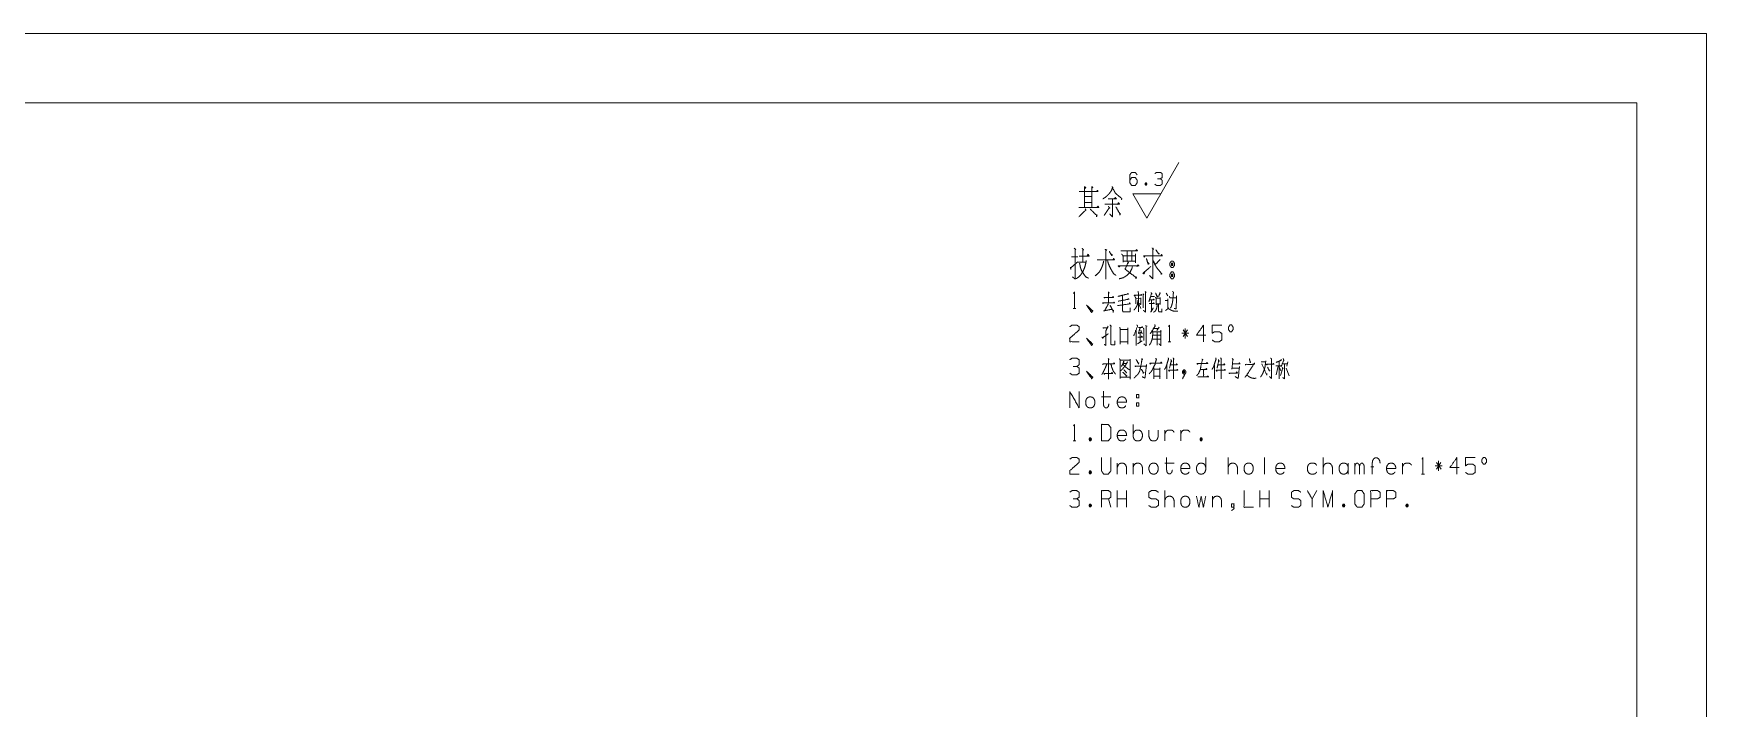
# Paper-space layout 'SHT2' of a CAD drawing. Header units: millimetres. Extents: x 0 to 594, y 0 to 420.
# Drawn here: x 353.5 to 594, y 322.9 to 420 of the extents above; entities that cross this region are included whole.
import ezdxf

# ---------------------------------------------------------------- set-up
doc = ezdxf.new("R2010")
doc.units = ezdxf.units.MM
doc.layers.add('101', color=7, linetype='Continuous', true_color=0xffffff)

psp = doc.layouts.new('SHT2')

# ---------------------------------------------------------------- linework, layer by layer
at = {"layer": '101', "color": 133, "linetype": 'Continuous', "lineweight": 18}
for p, q in [((594, 420), (0, 420)), ((594, 0), (594, 420)), ((584, 410), (25, 410)), ((584, 10), (584, 410))]:
    psp.add_line(p, q, dxfattribs=at)
at = {"layer": '101', "color": 43, "linetype": 'Continuous', "lineweight": 18}
for p, q in [((513.54, 393.41), (518.16, 401.41)), ((513.54, 393.41), (511.52, 396.91)), ((511.52, 396.91), (515.56, 396.91)), ((513.36, 398.5), (513.49, 398.16))]:
    psp.add_line(p, q, dxfattribs=at)
at = {"layer": '101', "color": 72, "linetype": 'Continuous', "lineweight": 18}
for p, q in [((502.73, 387.86), (503.63, 387.86)), ((503.63, 387.08), (504.77, 387.08)), ((512.96, 382.53), (513.11, 382.38)), ((513.02, 382.43), (513.02, 380.55)), ((513.3, 382.88), (513.44, 382.73)), ((516.33, 382.65), (516.55, 382.25)), ((502.94, 380.43), (503.36, 380.43)), ((512.01, 381.83), (512.68, 381.85)), ((512.36, 381.2), (512.68, 380.43)), ((516.19, 381.58), (516.51, 381.58)), ((513.34, 377.99), (513.58, 377.91)), ((514.55, 377.56), (515.24, 377.56)), ((515.33, 377.76), (514.99, 377.29)), ((519.07, 376.14), (519.07, 377.56)), ((512.01, 377.26), (512.01, 375.09)), ((512.2, 375.36), (512.86, 375.79)), ((512.58, 376.89), (512.58, 375.61)), ((512.7, 377.31), (512.88, 376.81)), ((514.41, 376.04), (515.52, 376.04)), ((514.45, 376.59), (515.54, 376.59)), ((516.6, 375.66), (517.02, 375.66)), ((519.58, 376.86), (518.57, 376.86)), ((519.41, 377.34), (518.75, 376.39)), ((518.75, 377.34), (519.42, 376.39)), ((507.97, 373.25), (508.15, 373.1)), ((508.06, 373.15), (508.06, 370.28)), ((529.97, 372.75), (530.65, 372.75)), ((532.57, 372.85), (532.57, 370.33)), ((533.84, 372.75), (533.67, 372.13)), ((516.44, 372.3), (516.44, 370.33)), ((523.27, 372.3), (523.27, 370.33)), ((532.09, 372.18), (532.85, 372.18)), ((532.43, 372.13), (532.16, 370.9)), ((532.6, 371.95), (532.82, 371.48)), ((533.08, 371.9), (532.76, 370.78)), ((532.99, 372.45), (533.77, 372.45)), ((533.01, 371.95), (533.15, 371.73)), ((533.59, 371.85), (534, 370.75)), ((507.03, 367.71), (508.36, 367.71)), ((512.08, 366.86), (512.08, 366.39)), ((512.08, 366.86), (512.42, 366.86)), ((511.59, 362), (511.59, 363.75)), ((502.94, 361.38), (503.36, 361.38)), ((505.34, 361.83), (505.5, 361.4)), ((516.14, 361.38), (516.14, 362.95)), ((518.42, 361.38), (518.42, 362.95)), ((521.28, 361.83), (521.43, 361.4)), ((525.24, 356.61), (525.24, 358.99)), ((530.47, 359.01), (530.47, 356.61)), ((538.9, 356.61), (538.9, 358.99)), ((555.49, 357.09), (555.49, 358.51)), ((505.34, 357.06), (505.5, 356.64)), ((509.31, 358.19), (509.31, 356.61)), ((511.59, 358.19), (511.59, 356.61)), ((516.14, 358.19), (517.46, 358.19)), ((542.51, 356.61), (542.51, 358.19)), ((543.46, 356.61), (543.46, 358.19)), ((546.16, 357.66), (545.73, 357.66)), ((550.29, 356.61), (550.29, 358.19)), ((553.02, 356.61), (553.45, 356.61)), ((556.01, 357.81), (555, 357.81)), ((555.17, 358.29), (555.85, 357.34)), ((555.83, 358.29), (555.17, 357.34)), ((509.31, 351.85), (509.31, 354.23)), ((510.65, 351.85), (510.65, 354.23)), ((516.14, 351.85), (516.14, 354.23)), ((529.8, 351.85), (529.8, 354.23)), ((531.14, 351.85), (531.14, 354.23)), ((537.97, 354.23), (537.3, 353.05)), ((505.34, 352.3), (505.5, 351.88)), ((508.38, 351.85), (508.04, 353.05)), ((510.65, 353.05), (509.31, 353.05)), ((522.97, 353.43), (522.97, 351.85)), ((531.14, 353.05), (529.8, 353.05)), ((541.76, 352.3), (541.92, 351.88)), ((550.87, 352.3), (551.03, 351.88))]:
    psp.add_line(p, q, dxfattribs=at)
at = {"layer": '101', "color": 43, "linetype": 'Continuous', "lineweight": 18}
for points, knots in [([(511.11, 398.89), (511.36, 399.27), (511.9, 399.27), (512.17, 398.89), (512.17, 398.52), (511.9, 398.14), (511.36, 398.14), (511.11, 398.52), (511.11, 399.64), (511.36, 400.01), (511.9, 400.01), (512.17, 399.64)], [0, 0, 0.076965, 0.169762, 0.248073, 0.312018, 0.39033, 0.483127, 0.560092, 0.751927, 0.828892, 0.921689, 1, 1]), ([(515.49, 399.09), (515.75, 399.27), (515.75, 399.84), (515.49, 400.01), (514.94, 400.01), (514.68, 399.84)], [0, 0, 0.153866, 0.429852, 0.583718, 0.846134, 1, 1]), ([(513.36, 398.16), (513.49, 398.16), (513.56, 398.34), (513.49, 398.5), (513.36, 398.5), (513.29, 398.34), (513.36, 398.16), (513.49, 398.5)], [0, 0, 0.093979, 0.236796, 0.365956, 0.459935, 0.589094, 0.731911, 1, 1]), ([(514.69, 398.32), (514.94, 398.14), (515.49, 398.14), (515.75, 398.32), (515.75, 398.89), (515.49, 399.09), (515.08, 399.09)], [0, 0, 0.124107, 0.343688, 0.472437, 0.703373, 0.836728, 1, 1])]:
    psp.add_open_spline(points, degree=1, knots=knots, dxfattribs=at)
at = {"layer": '101', "color": 72, "linetype": 'Continuous', "lineweight": 18}
for points, knots in [([(504.58, 397.97), (504.77, 397.82), (504.61, 397.67), (504.61, 397.97), (504.61, 394.97), (504.61, 397.26), (503.84, 397.26), (506.57, 397.26), (505.64, 397.26), (505.64, 397.93), (505.64, 394.97), (505.64, 396.55), (504.58, 396.55), (504.58, 395.68), (505.64, 395.68), (505.64, 394.97), (503.79, 394.97), (506.65, 394.97), (506.52, 395.16), (506.38, 394.97)], [0, 0, 0.009717, 0.01862, 0.030836, 0.152988, 0.246129, 0.277435, 0.388625, 0.426409, 0.453894, 0.574519, 0.638649, 0.681831, 0.71695, 0.760132, 0.789143, 0.86471, 0.981299, 0.99065, 1, 1]), ([(505.67, 397.75), (505.8, 397.86), (505.64, 397.97)], [0, 0, 0.471612, 1, 1]), ([(506.33, 397.26), (506.46, 397.45), (506.54, 397.26)], [0, 0, 0.529975, 1, 1]), ([(508.55, 397.97), (508.71, 397.82), (508.63, 397.86), (508.47, 397.41), (508.21, 397.03), (507.89, 396.7), (507.6, 396.43), (507.23, 396.21)], [0, 0, 0.086304, 0.121015, 0.309417, 0.490702, 0.673781, 0.828676, 1, 1]), ([(508.61, 397.75), (508.82, 397.45), (509, 397.07), (509.37, 396.73), (509.82, 396.36), (509.96, 396.25), (509.98, 396.25), (509.88, 396.1)], [0, 0, 0.162719, 0.348034, 0.570224, 0.829901, 0.906909, 0.918646, 1, 1]), ([(504.71, 394.75), (504.82, 394.56), (504.79, 394.63), (503.79, 393.62)], [0, 0, 0.125009, 0.171163, 1, 1]), ([(505.4, 394.75), (506.38, 393.77), (506.38, 393.96), (506.33, 393.62)], [0, 0, 0.723277, 0.821339, 1, 1]), ([(508, 395.12), (508.23, 394.86), (508.18, 394.97), (507.44, 393.81)], [0, 0, 0.190877, 0.257798, 1, 1]), ([(507.52, 395.46), (509.61, 395.46), (509.48, 395.68), (509.35, 395.38)], [0, 0, 0.780465, 0.877785, 1, 1]), ([(508, 396.21), (509.19, 396.21), (509, 396.4), (508.87, 396.21)], [0, 0, 0.707426, 0.863845, 1, 1]), ([(508.61, 396.21), (508.61, 393.62), (508.23, 394.03)], [0, 0, 0.823414, 1, 1]), ([(509.11, 395.05), (509.72, 393.96), (509.75, 394.11), (509.69, 393.88)], [0, 0, 0.764789, 0.858217, 1, 1]), ([(503.13, 389.1), (503.34, 388.88), (503.23, 389.03), (503.23, 384.68), (502.86, 384.98)], [0, 0, 0.05812, 0.092646, 0.910288, 1, 1]), ([(504.85, 387.34), (504.74, 386.81), (504.64, 386.4), (504.5, 386.06), (504.34, 385.69), (504.08, 385.31), (503.81, 385.01), (503.39, 384.71)], [0, 0, 0.172182, 0.309103, 0.42567, 0.556623, 0.704263, 0.832971, 1, 1]), ([(503.84, 387.98), (505.25, 387.98), (505.11, 388.24), (504.98, 388.01)], [0, 0, 0.716779, 0.866791, 1, 1]), ([(504.24, 389.1), (504.48, 388.88), (504.34, 388.95), (504.34, 387.11)], [0, 0, 0.141496, 0.207199, 1, 1]), ([(507.36, 387.26), (507.23, 386.74), (506.99, 386.14), (506.73, 385.69), (506.14, 385.13)], [0, 0, 0.214883, 0.471147, 0.678421, 1, 1]), ([(507.55, 388.95), (507.79, 388.84), (507.68, 388.88), (507.68, 384.64), (507.68, 387.45), (506.41, 387.45), (508.9, 387.45), (508.77, 387.64), (508.71, 387.45)], [0, 0, 0.02271, 0.032394, 0.397207, 0.639338, 0.748898, 0.963453, 0.983222, 1, 1]), ([(507.92, 387.3), (508.02, 386.89), (508.24, 386.36), (508.5, 385.88), (508.79, 385.43), (509.11, 385.2)], [0, 0, 0.172227, 0.401191, 0.625585, 0.84242, 1, 1]), ([(508.16, 388.65), (508.53, 388.01), (508.61, 388.16), (508.42, 388.24)], [0, 0, 0.666004, 0.819284, 1, 1]), ([(509.8, 388.73), (512.21, 388.73), (512.08, 388.91), (511.92, 388.73)], [0, 0, 0.835343, 0.914858, 1, 1]), ([(509.93, 388.24), (510.14, 388.05), (510.14, 387.08), (510.14, 387.26), (511.92, 387.26), (511.92, 387), (511.92, 388.31), (511.92, 388.01), (510.06, 388.01), (510.72, 388.01), (510.72, 388.69), (510.72, 387.26), (511.39, 387.26), (511.39, 388.65)], [0, 0, 0.024058, 0.106927, 0.122865, 0.273839, 0.29615, 0.407701, 0.433196, 0.590929, 0.647263, 0.70463, 0.825742, 0.882076, 1, 1]), ([(513.32, 387.98), (513.18, 387.83), (513.1, 388.01), (515.76, 388.01), (515.68, 388.2), (515.57, 388.01)], [0, 0, 0.057619, 0.11625, 0.879378, 0.937997, 1, 1]), ([(513.48, 387.64), (513.74, 386.78), (513.87, 386.89), (513.69, 387.08)], [0, 0, 0.673396, 0.803131, 1, 1]), ([(514.3, 389.18), (514.51, 388.91), (514.43, 389.06), (514.43, 384.71), (513.93, 385.16)], [0, 0, 0.060996, 0.091681, 0.877914, 1, 1]), ([(515.46, 387.49), (514.75, 386.74), (514.48, 387.3), (514.75, 386.66), (514.99, 386.29), (515.25, 385.95), (515.7, 385.43), (515.76, 385.43), (515.57, 385.35)], [0, 0, 0.24875, 0.397948, 0.56361, 0.670248, 0.773224, 0.939236, 0.951962, 1, 1]), ([(514.83, 388.88), (515.3, 388.24), (515.33, 388.35), (515.12, 388.39)], [0, 0, 0.706396, 0.80892, 1, 1]), ([(517.31, 387.26), (517.08, 387.26), (516.86, 386.96), (516.86, 386.63), (517.08, 386.33), (517.31, 386.33), (517.53, 386.63), (517.53, 386.96), (517.31, 387.26)], [0, 0, 0.091012, 0.231143, 0.359873, 0.499991, 0.591003, 0.731131, 0.85986, 1, 1]), ([(502.57, 386.4), (502.65, 386.06), (502.59, 386.25), (503.63, 387.15)], [0, 0, 0.181315, 0.283216, 1, 1]), ([(503.89, 386.93), (503.95, 386.66), (504, 386.36), (504.11, 386.03), (504.27, 385.69), (504.77, 384.98), (505.19, 384.79)], [0, 0, 0.101612, 0.217188, 0.351412, 0.492976, 0.824032, 1, 1]), ([(509.72, 386.55), (509.58, 386.4), (509.45, 386.55), (512.42, 386.55), (512.26, 386.74), (512.13, 386.48)], [0, 0, 0.051194, 0.102396, 0.861887, 0.924783, 1, 1]), ([(511.47, 386.44), (511.39, 386.14), (511.15, 385.65), (510.64, 385.16), (510.17, 384.86), (509.58, 384.71)], [0, 0, 0.114106, 0.313646, 0.571361, 0.778588, 1, 1]), ([(510.78, 387.15), (510.96, 387), (510.88, 387.08), (510.43, 386.1), (512.02, 384.86), (512.08, 384.98), (511.97, 384.68)], [0, 0, 0.061503, 0.089678, 0.366507, 0.885929, 0.917991, 1, 1]), ([(513.26, 385.73), (513.13, 385.39), (513, 385.5), (514.14, 386.48)], [0, 0, 0.178027, 0.263403, 1, 1]), ([(517.53, 385.35), (517.31, 385.69), (517.08, 385.69), (516.86, 385.35), (516.86, 385.05), (517.08, 384.71), (517.31, 384.71), (517.53, 385.05), (517.53, 385.35)], [0, 0, 0.149207, 0.238522, 0.387721, 0.5, 0.649199, 0.738514, 0.887721, 1, 1]), ([(517.08, 386.63), (517.31, 386.63), (517.08, 386.96), (517.08, 386.63)], [0, 0, 0.24116, 0.6589, 1, 1]), ([(517.08, 385.35), (517.08, 385.05), (517.31, 385.05)], [0, 0, 0.556954, 1, 1]), ([(517.31, 386.63), (517.31, 386.96), (517.08, 386.96)], [0, 0, 0.585821, 1, 1]), ([(517.31, 385.35), (517.08, 385.35), (517.31, 385.05), (517.31, 385.35)], [0, 0, 0.258837, 0.674615, 1, 1]), ([(503.01, 382.6), (503.15, 382.8), (503.15, 380.43)], [0, 0, 0.093497, 1, 1]), ([(508.02, 382.83), (508.15, 382.65), (508.06, 382.73), (508.06, 381.25), (507.19, 381.25), (508.94, 381.25), (508.85, 381.35), (508.75, 381.23)], [0, 0, 0.045417, 0.069976, 0.38257, 0.566123, 0.936972, 0.965258, 1, 1]), ([(510.81, 382.65), (510.9, 382.48), (510.85, 382.53), (509.42, 382.18), (510.07, 382.33), (510.07, 380.13), (510.1, 379.98), (510.19, 379.95), (511.15, 379.95), (511.15, 380.53)], [0, 0, 0.030685, 0.042096, 0.272775, 0.37779, 0.722123, 0.746241, 0.760618, 0.910002, 1, 1]), ([(511.89, 382.3), (511.83, 382.18), (511.75, 382.33), (512.82, 382.33), (512.75, 382.48), (512.7, 382.33)], [0, 0, 0.079278, 0.180929, 0.810341, 0.907137, 1, 1]), ([(512.26, 382.9), (512.33, 382.78), (512.33, 379.93)], [0, 0, 0.047963, 1, 1]), ([(513.37, 382.78), (513.37, 379.93), (513.05, 380.18)], [0, 0, 0.875677, 1, 1]), ([(514.16, 382.73), (514.3, 382.55), (514.23, 382.63), (513.86, 381.43), (514.11, 382.18), (514.64, 382.18)], [0, 0, 0.077477, 0.112965, 0.545478, 0.817417, 1, 1]), ([(514.82, 382.65), (515.05, 382.08), (515.1, 382.15), (514.96, 382.33)], [0, 0, 0.661511, 0.759645, 1, 1]), ([(515.4, 382.75), (515.49, 382.6), (515.45, 382.68), (515.24, 382.15)], [0, 0, 0.211476, 0.312185, 1, 1]), ([(517.23, 382.9), (517.38, 382.75), (517.34, 382.4), (517.31, 381.93), (517.23, 381.25), (517.09, 380.75), (516.93, 380.48)], [0, 0, 0.080835, 0.218773, 0.40555, 0.671669, 0.875424, 1, 1]), ([(505.02, 380.7), (505.62, 380.08), (505.48, 380.08), (504.88, 380.93), (505.62, 379.85), (505.78, 380.08), (504.88, 380.93)], [0, 0, 0.178025, 0.207056, 0.420791, 0.689028, 0.745611, 1, 1]), ([(507.32, 381.23), (507.25, 381.15), (507.19, 381.25)], [0, 0, 0.476558, 1, 1]), ([(508.02, 381.1), (507.47, 380.08), (507.32, 380.08), (508.57, 380.33), (508.29, 380.85), (508.73, 380.03), (508.75, 380.18), (508.71, 379.85)], [0, 0, 0.252058, 0.286559, 0.564062, 0.693384, 0.896351, 0.929104, 1, 1]), ([(507.55, 382.03), (507.46, 381.93), (507.4, 382.03), (508.78, 382.03), (508.69, 382.15), (508.62, 382.03)], [0, 0, 0.069441, 0.128327, 0.845618, 0.925277, 1, 1]), ([(509.33, 380.85), (511.17, 381.1), (511.09, 381.23), (510.99, 381.1)], [0, 0, 0.85778, 0.924188, 1, 1]), ([(509.43, 381.48), (511.01, 381.78), (510.9, 381.85), (510.78, 381.73)], [0, 0, 0.839674, 0.907773, 1, 1]), ([(512.29, 381.6), (512.22, 381.23), (512.19, 381), (512.12, 380.8), (511.94, 380.5), (511.85, 380.38), (511.71, 380.2)], [0, 0, 0.246552, 0.393717, 0.530748, 0.755727, 0.85463, 1, 1]), ([(511.89, 382.05), (511.99, 381.9), (511.99, 381.08)], [0, 0, 0.182138, 1, 1]), ([(512.68, 381.98), (512.68, 381), (512.52, 381.15)], [0, 0, 0.816816, 1, 1]), ([(513.9, 381.15), (514.64, 381.15), (514.53, 381.25), (514.45, 381.13)], [0, 0, 0.71297, 0.852957, 1, 1]), ([(513.99, 381.68), (514.62, 381.68), (514.53, 381.8), (514.46, 381.68)], [0, 0, 0.681987, 0.846064, 1, 1]), ([(514.22, 381.65), (514.22, 380.13), (514.13, 379.9), (514.48, 380.53)], [0, 0, 0.61374, 0.71102, 1, 1]), ([(515.03, 381.03), (515.03, 380.75), (514.96, 380.48), (514.85, 380.2), (514.73, 380.03), (514.5, 379.9)], [0, 0, 0.206837, 0.420399, 0.642091, 0.803271, 1, 1]), ([(514.78, 382.08), (514.87, 381.93), (514.87, 380.98), (514.87, 381.1), (515.45, 381.1), (515.45, 380.98), (515.45, 382.03), (515.45, 381.9), (514.85, 381.9)], [0, 0, 0.046642, 0.301102, 0.334577, 0.490814, 0.52429, 0.805537, 0.839023, 1, 1]), ([(515.22, 381.03), (515.22, 380.08), (515.29, 379.98), (515.44, 379.93), (515.7, 379.93), (515.7, 380.4)], [0, 0, 0.484053, 0.546455, 0.622873, 0.757963, 1, 1]), ([(516.58, 381.8), (516.58, 380.55), (516.56, 380.4), (516.42, 380.28), (516.23, 380.13)], [0, 0, 0.681079, 0.763363, 0.866209, 1, 1]), ([(516.63, 380.53), (516.76, 380.33), (516.93, 380.25), (517.13, 380.15), (517.31, 380.08), (517.5, 380.05), (517.75, 380.03), (517.99, 380.03)], [0, 0, 0.153719, 0.279202, 0.422104, 0.547587, 0.675712, 0.838281, 1, 1]), ([(516.78, 382.15), (516.88, 381.98), (517.8, 381.98)], [0, 0, 0.182084, 1, 1]), ([(517.82, 382.25), (517.77, 380.38), (517.5, 380.43)], [0, 0, 0.874254, 1, 1]), ([(502.48, 377.81), (502.8, 378.04), (503.49, 378.04), (503.82, 377.81), (503.82, 377.34), (502.46, 376.14), (502.48, 375.66), (503.82, 375.66)], [0, 0, 0.069696, 0.192981, 0.265278, 0.350233, 0.674746, 0.759752, 1, 1]), ([(507.33, 377.71), (507.3, 377.61), (507.21, 377.66), (507.95, 377.66)], [0, 0, 0.111673, 0.218549, 1, 1]), ([(507.99, 377.89), (507.65, 377.19), (507.65, 375.14), (507.4, 375.26)], [0, 0, 0.25016, 0.910684, 1, 1]), ([(508.27, 378.06), (508.45, 377.86), (508.36, 377.91), (508.36, 375.39), (508.38, 375.26), (508.54, 375.19), (508.94, 375.19), (508.94, 375.76)], [0, 0, 0.063903, 0.088216, 0.69269, 0.722915, 0.765018, 0.862344, 1, 1]), ([(509.66, 377.76), (509.73, 377.44), (509.73, 375.31), (509.73, 375.64), (510.83, 375.64), (510.83, 375.31), (510.83, 377.66), (510.83, 377.41), (509.75, 377.41)], [0, 0, 0.042203, 0.311815, 0.353048, 0.492084, 0.533317, 0.83148, 0.863203, 1, 1]), ([(511.67, 376.49), (512.22, 377.91), (512.13, 378.06), (512.12, 378.09)], [0, 0, 0.881769, 0.982319, 1, 1]), ([(512.59, 377.66), (512.33, 376.84), (512.79, 377.04)], [0, 0, 0.633567, 1, 1]), ([(512.35, 377.71), (512.95, 377.71), (512.88, 377.84), (512.79, 377.71)], [0, 0, 0.669446, 0.829439, 1, 1]), ([(513.02, 377.61), (513.12, 377.51), (513.12, 375.84)], [0, 0, 0.08007, 1, 1]), ([(513.46, 377.91), (513.46, 375.06), (513.12, 375.36)], [0, 0, 0.863556, 1, 1]), ([(514.69, 378.11), (514.75, 377.91), (514.04, 376.79)], [0, 0, 0.134741, 1, 1]), ([(516.67, 377.84), (516.81, 378.04), (516.81, 375.66)], [0, 0, 0.093489, 1, 1]), ([(522.04, 376.61), (520.69, 376.61), (521.7, 378.04), (521.7, 375.66)], [0, 0, 0.245867, 0.565296, 1, 1]), ([(522.95, 375.89), (523.29, 375.66), (523.98, 375.66), (524.31, 375.89), (524.31, 376.84), (523.98, 377.09), (523.29, 377.09), (522.95, 376.86), (522.95, 378.04), (524.31, 378.04)], [0, 0, 0.062224, 0.168338, 0.230567, 0.376812, 0.441264, 0.547378, 0.609605, 0.79049, 1, 1]), ([(525.51, 377.09), (525.74, 377.09), (525.95, 377.41), (525.95, 377.74), (525.74, 378.06), (525.51, 378.06), (525.28, 377.74), (525.28, 377.41), (525.51, 377.09)], [0, 0, 0.08568, 0.230391, 0.351588, 0.4963, 0.581979, 0.730391, 0.851588, 1, 1]), ([(505.02, 375.94), (505.62, 375.31), (505.48, 375.31), (504.88, 376.16), (505.62, 375.09), (505.78, 375.31), (504.88, 376.16)], [0, 0, 0.178025, 0.207056, 0.420791, 0.689028, 0.745611, 1, 1]), ([(507.09, 376.31), (507.23, 376.11), (507.16, 376.21), (508.02, 376.79)], [0, 0, 0.174086, 0.261129, 1, 1]), ([(512.26, 376.31), (512.93, 376.31), (512.82, 376.46), (512.75, 376.31)], [0, 0, 0.657733, 0.83763, 1, 1]), ([(514.27, 377.26), (514.39, 377.09), (514.39, 376.59), (514.38, 376.36), (514.36, 376.21), (514.3, 375.99), (514.23, 375.76), (514.15, 375.54), (514.06, 375.39), (513.92, 375.16)], [0, 0, 0.095685, 0.318929, 0.41971, 0.487144, 0.590365, 0.695662, 0.803607, 0.88134, 1, 1]), ([(514.41, 377.09), (515.58, 377.09), (515.58, 377.29), (515.58, 375.09), (515.29, 375.36)], [0, 0, 0.294508, 0.345002, 0.900412, 1, 1]), ([(514.94, 377.06), (515.03, 377.09), (515.03, 375.16)], [0, 0, 0.045545, 1, 1]), ([(503.49, 372.1), (503.82, 372.33), (503.82, 373.05), (503.49, 373.28), (502.8, 373.28), (502.46, 373.05)], [0, 0, 0.153875, 0.429853, 0.583728, 0.846125, 1, 1]), ([(509.57, 373.2), (509.72, 373.08), (509.72, 370.38), (509.72, 370.55), (511.17, 370.55), (511.17, 370.3), (511.17, 373.15), (511.17, 372.98), (509.72, 372.98)], [0, 0, 0.020428, 0.312714, 0.331658, 0.48856, 0.515627, 0.824154, 0.843098, 1, 1]), ([(510.18, 372.53), (510.64, 372.53), (510.76, 372.75), (510.56, 372.38), (510.32, 372.05), (510.1, 371.78), (509.82, 371.5)], [0, 0, 0.200771, 0.312945, 0.497491, 0.675939, 0.827672, 1, 1]), ([(510.18, 372.85), (510.3, 372.73), (510.25, 372.78), (509.91, 372.08)], [0, 0, 0.171558, 0.242624, 1, 1]), ([(512.77, 373.2), (512.96, 373.13), (512.86, 373.15), (512.7, 372.18), (512.59, 371.7), (512.51, 371.38), (512.28, 370.98), (511.96, 370.68), (511.71, 370.4)], [0, 0, 0.061339, 0.09342, 0.384202, 0.527465, 0.626607, 0.762384, 0.891104, 1, 1]), ([(512.01, 373.1), (512.36, 372.5), (512.38, 372.6), (512.35, 372.43)], [0, 0, 0.713156, 0.817163, 1, 1]), ([(514.78, 373.25), (514.98, 373.15), (514.91, 373.15), (514.75, 372.43), (514.36, 371.63), (514.13, 371.28), (513.88, 371.03)], [0, 0, 0.081233, 0.107498, 0.383271, 0.713752, 0.869307, 1, 1]), ([(514.15, 372.55), (514.07, 372.43), (513.97, 372.55), (515.74, 372.55), (515.61, 372.75), (515.49, 372.55)], [0, 0, 0.056424, 0.120838, 0.815239, 0.907615, 1, 1]), ([(516.63, 373.33), (516.67, 373.15), (516.42, 372.38), (516.33, 372.08), (516.23, 371.9), (516.1, 371.68)], [0, 0, 0.10108, 0.561707, 0.738757, 0.854619, 1, 1]), ([(517.01, 373.08), (517.13, 372.8), (517.06, 372.9), (516.81, 371.85)], [0, 0, 0.200661, 0.282153, 1, 1]), ([(517.32, 373.33), (517.46, 373.15), (517.39, 373.23), (517.39, 370.33)], [0, 0, 0.069694, 0.101621, 1, 1]), ([(521.45, 373.15), (521.61, 373.03), (521.56, 373.13), (521.2, 371.58), (520.99, 371.08), (520.71, 370.78)], [0, 0, 0.070726, 0.110296, 0.666031, 0.855885, 1, 1]), ([(523.46, 373.33), (523.5, 373.15), (523.25, 372.38), (523.16, 372.08), (523.06, 371.9), (522.93, 371.68)], [0, 0, 0.101079, 0.561701, 0.738749, 0.85461, 1, 1]), ([(523.83, 373.08), (523.96, 372.8), (523.89, 372.9), (523.64, 371.85)], [0, 0, 0.200661, 0.282153, 1, 1]), ([(524.15, 373.33), (524.29, 373.15), (524.22, 373.23), (524.22, 370.33)], [0, 0, 0.069694, 0.101621, 1, 1]), ([(525.83, 373.23), (525.99, 373.1), (525.92, 373.13), (525.78, 371.7), (525.79, 371.83), (526.85, 371.83), (526.87, 372.08), (526.68, 370.38), (526.25, 370.63)], [0, 0, 0.037817, 0.051833, 0.319489, 0.343088, 0.541305, 0.588148, 0.907968, 1, 1]), ([(528.28, 373.2), (528.44, 372.68), (528.46, 372.73), (528.39, 372.6)], [0, 0, 0.736101, 0.807282, 1, 1]), ([(530.66, 372.9), (530.54, 372.03), (530.5, 371.9), (530.43, 371.7), (530.38, 371.48), (530.29, 371.28), (530.22, 371.08), (530.13, 370.95), (530.05, 370.78), (529.9, 370.6)], [0, 0, 0.358977, 0.411734, 0.497904, 0.591814, 0.680623, 0.766793, 0.828976, 0.908613, 1, 1]), ([(531.32, 373.3), (531.46, 373.2), (531.46, 370.4), (531.16, 370.65)], [0, 0, 0.05148, 0.883811, 1, 1]), ([(532.85, 373.13), (532.85, 372.98), (532.16, 372.68)], [0, 0, 0.166324, 1, 1]), ([(533.15, 373.25), (533.24, 373), (532.85, 372.05)], [0, 0, 0.20528, 1, 1]), ([(502.48, 371.13), (502.8, 370.9), (503.49, 370.9), (503.82, 371.13), (503.82, 371.85), (503.49, 372.1), (502.97, 372.1)], [0, 0, 0.124121, 0.343689, 0.472442, 0.703375, 0.836726, 1, 1]), ([(505.02, 371.18), (505.62, 370.55), (505.48, 370.55), (504.88, 371.4), (505.62, 370.33), (505.78, 370.55), (504.88, 371.4)], [0, 0, 0.178025, 0.207056, 0.420791, 0.689028, 0.745611, 1, 1]), ([(507.81, 372.43), (507.7, 372.2), (507.62, 371.98), (507.53, 371.78), (507.4, 371.5), (507.3, 371.33), (507.21, 371.1), (507.07, 370.95)], [0, 0, 0.149563, 0.294896, 0.426371, 0.607671, 0.73071, 0.876034, 1, 1]), ([(507.23, 372.33), (507.19, 372.45), (508.91, 372.45), (508.85, 372.63), (508.75, 372.45)], [0, 0, 0.058209, 0.826391, 0.908321, 1, 1]), ([(507.46, 370.95), (507.39, 371.08), (508.66, 371.08), (508.55, 371.23), (508.46, 371.1)], [0, 0, 0.081929, 0.807895, 0.912679, 1, 1]), ([(508.36, 372.45), (508.45, 372.25), (508.5, 371.98), (508.61, 371.73), (508.71, 371.45), (508.87, 371.23), (509.05, 371)], [0, 0, 0.134424, 0.30659, 0.473523, 0.65472, 0.824126, 1, 1]), ([(510.09, 371.28), (510.64, 370.73), (510.67, 370.8), (510.58, 370.65)], [0, 0, 0.751253, 0.831497, 1, 1]), ([(510.14, 372.4), (510.35, 372.13), (510.65, 371.9), (510.9, 371.7), (511.13, 371.6)], [0, 0, 0.268927, 0.559579, 0.80596, 1, 1]), ([(510.25, 371.63), (510.6, 371.23), (510.64, 371.28), (510.56, 371.13)], [0, 0, 0.701542, 0.782039, 1, 1]), ([(512.01, 372.18), (511.92, 372.05), (511.83, 372.15), (513.46, 372.15), (513.51, 372.38), (513.28, 370.43), (512.88, 370.6)], [0, 0, 0.033651, 0.062985, 0.420383, 0.471183, 0.902728, 1, 1]), ([(512.77, 371.7), (513.09, 371.15), (513.11, 371.25), (513.02, 371.1)], [0, 0, 0.69743, 0.808906, 1, 1]), ([(514.57, 371.9), (514.57, 370.3), (514.57, 370.68), (515.44, 370.68), (515.44, 370.3), (515.44, 371.9), (515.44, 371.7), (514.53, 371.7)], [0, 0, 0.270388, 0.333759, 0.480114, 0.543486, 0.813873, 0.847673, 1, 1]), ([(516.81, 371.55), (516.78, 371.38), (516.69, 371.55), (518.01, 371.55), (517.92, 371.7), (517.89, 371.58)], [0, 0, 0.089096, 0.186923, 0.848318, 0.93518, 1, 1]), ([(516.93, 372.33), (517.92, 372.33), (517.85, 372.5), (517.77, 372.33)], [0, 0, 0.720068, 0.857373, 1, 1]), ([(518.98, 370.98), (518.84, 370.98), (518.68, 371.18), (518.68, 371.4), (518.84, 371.6), (518.98, 371.6), (519.14, 371.4), (519.14, 371.18), (518.68, 370.33)], [0, 0, 0.057356, 0.160997, 0.252237, 0.355878, 0.413234, 0.516876, 0.608116, 1, 1]), ([(518.98, 371.18), (518.98, 371.4), (518.84, 371.4)], [0, 0, 0.614013, 1, 1]), ([(518.84, 371.18), (518.98, 371.18), (518.84, 371.4), (518.84, 371.18)], [0, 0, 0.223727, 0.644103, 1, 1]), ([(520.94, 372.53), (520.85, 372.4), (520.74, 372.53), (522.32, 372.53), (522.19, 372.68), (522.11, 372.53)], [0, 0, 0.067787, 0.140366, 0.836836, 0.922922, 1, 1]), ([(521.33, 371.68), (522.19, 371.68), (522.12, 371.83), (522.02, 371.68), (521.72, 371.68), (521.72, 370.6), (520.87, 370.6), (522.44, 370.6), (522.28, 370.73), (522.19, 370.6)], [0, 0, 0.161344, 0.192239, 0.226468, 0.282442, 0.482701, 0.640748, 0.933793, 0.971478, 1, 1]), ([(523.64, 371.55), (523.6, 371.38), (523.52, 371.55), (524.84, 371.55), (524.75, 371.7), (524.72, 371.58)], [0, 0, 0.089094, 0.186927, 0.848323, 0.935182, 1, 1]), ([(523.76, 372.33), (524.75, 372.33), (524.68, 372.5), (524.59, 372.33)], [0, 0, 0.720068, 0.857373, 1, 1]), ([(525.51, 371.13), (525.42, 371.08), (525.33, 371.13), (526.57, 371.13), (526.48, 371.33), (526.38, 371.15)], [0, 0, 0.054467, 0.108954, 0.772865, 0.890202, 1, 1]), ([(525.88, 372.45), (526.96, 372.45), (526.85, 372.63), (526.78, 372.5)], [0, 0, 0.755854, 0.899316, 1, 1]), ([(527.82, 372.4), (527.73, 372.28), (527.7, 372.4), (528.97, 372.4), (529.04, 372.6), (527.93, 370.88), (527.65, 370.53), (527.95, 370.88), (528.19, 370.65), (528.55, 370.45), (528.95, 370.38), (529.29, 370.4)], [0, 0, 0.024598, 0.045469, 0.249975, 0.284064, 0.614007, 0.686314, 0.76044, 0.814185, 0.879452, 0.945886, 1, 1]), ([(530.08, 372.45), (530.81, 370.85), (530.82, 371.08)], [0, 0, 0.886129, 1, 1]), ([(530.88, 372.4), (530.79, 372.28), (530.75, 372.43), (531.83, 372.43), (531.74, 372.53), (531.67, 372.4)], [0, 0, 0.092068, 0.184765, 0.833332, 0.913604, 1, 1]), ([(530.91, 371.98), (531.18, 371.43), (531.23, 371.5)], [0, 0, 0.869265, 1, 1]), ([(533.36, 372.45), (533.36, 370.3), (533.08, 370.5)], [0, 0, 0.861256, 1, 1]), ([(502.48, 366.14), (502.48, 368.51), (503.82, 366.14), (503.82, 368.51)], [0, 0, 0.317574, 0.682426, 1, 1]), ([(508.11, 366.71), (508.02, 366.36), (507.83, 366.16), (507.58, 366.16), (507.37, 366.36), (507.3, 366.71), (507.3, 368.54)], [0, 0, 0.107401, 0.190394, 0.264024, 0.35076, 0.457, 1, 1]), ([(512.08, 367.56), (512.08, 368.04), (512.42, 368.04), (512.42, 367.56), (512.08, 367.56)], [0, 0, 0.292918, 0.5, 0.792918, 1, 1]), ([(504.86, 366.44), (505.06, 366.21), (505.3, 366.14), (505.53, 366.14), (505.78, 366.21), (505.98, 366.44), (506.08, 366.76), (506.08, 367.11), (505.98, 367.41), (505.78, 367.64), (505.53, 367.71), (505.3, 367.71), (505.06, 367.64), (504.86, 367.41), (504.76, 367.11), (504.76, 366.76), (504.86, 366.44)], [0, 0, 0.063221, 0.118199, 0.167052, 0.222022, 0.285243, 0.357932, 0.432346, 0.5, 0.563221, 0.618191, 0.667044, 0.722022, 0.785243, 0.852897, 0.927311, 1, 1]), ([(510.53, 366.44), (510.33, 366.21), (510.09, 366.14), (509.86, 366.14), (509.61, 366.21), (509.42, 366.44), (509.31, 366.76), (509.31, 367.11), (509.42, 367.41), (509.61, 367.64), (509.86, 367.71), (510.09, 367.71), (510.33, 367.64), (510.53, 367.41), (510.64, 367.11), (510.64, 366.94), (509.31, 366.94)], [0, 0, 0.053945, 0.10085, 0.142535, 0.189447, 0.243392, 0.305417, 0.368913, 0.426641, 0.480586, 0.527498, 0.569184, 0.616088, 0.670033, 0.727761, 0.759509, 1, 1]), ([(512.42, 366.86), (512.42, 366.39), (512.08, 366.39)], [0, 0, 0.585836, 1, 1]), ([(503.01, 363.55), (503.15, 363.75), (503.15, 361.38)], [0, 0, 0.093497, 1, 1]), ([(507.03, 361.38), (508.02, 361.38), (508.38, 361.85), (508.38, 363.28), (508.02, 363.75), (507.03, 363.75), (507.03, 361.38)], [0, 0, 0.142138, 0.227157, 0.43179, 0.516813, 0.658952, 1, 1]), ([(505.34, 361.4), (505.5, 361.4), (505.59, 361.63), (505.5, 361.83), (505.34, 361.83), (505.25, 361.63), (505.34, 361.4), (505.5, 361.83)], [0, 0, 0.093954, 0.236774, 0.365954, 0.459908, 0.589088, 0.731908, 1, 1]), ([(510.53, 361.68), (510.33, 361.45), (510.09, 361.38), (509.86, 361.38), (509.61, 361.45), (509.42, 361.68), (509.31, 362), (509.31, 362.35), (509.42, 362.65), (509.61, 362.88), (509.86, 362.95), (510.09, 362.95), (510.33, 362.88), (510.53, 362.65), (510.64, 362.35), (510.64, 362.18), (509.31, 362.18)], [0, 0, 0.053945, 0.10085, 0.142535, 0.189447, 0.243392, 0.305417, 0.368913, 0.426641, 0.480586, 0.527498, 0.569184, 0.616088, 0.670033, 0.727761, 0.759509, 1, 1]), ([(511.59, 362), (511.69, 361.68), (511.89, 361.45), (512.13, 361.38), (512.36, 361.38), (512.61, 361.45), (512.81, 361.68), (512.91, 362), (512.91, 362.35), (512.81, 362.65), (512.61, 362.88), (512.36, 362.95), (512.13, 362.95), (511.89, 362.88), (511.69, 362.65), (511.59, 362.35)], [0, 0, 0.078533, 0.146837, 0.206226, 0.259007, 0.318405, 0.386709, 0.465242, 0.545638, 0.618732, 0.687035, 0.746433, 0.799214, 0.858603, 0.926907, 1, 1]), ([(513.86, 362.95), (513.86, 362), (513.97, 361.68), (514.16, 361.45), (514.41, 361.38), (514.64, 361.38), (514.89, 361.45), (515.08, 361.68), (515.19, 362), (515.19, 362.95)], [0, 0, 0.242011, 0.329108, 0.404859, 0.470734, 0.52927, 0.595145, 0.670889, 0.757989, 1, 1]), ([(516.14, 362.35), (516.25, 362.65), (516.44, 362.88), (516.69, 362.95), (517.02, 362.95), (517.27, 362.88), (517.46, 362.65)], [0, 0, 0.180198, 0.348589, 0.495024, 0.685197, 0.83161, 1, 1]), ([(518.42, 362.35), (518.52, 362.65), (518.72, 362.88), (518.96, 362.95), (519.3, 362.95), (519.55, 362.88), (519.74, 362.65)], [0, 0, 0.180205, 0.348594, 0.495006, 0.685177, 0.831611, 1, 1]), ([(521.28, 361.4), (521.43, 361.4), (521.52, 361.63), (521.43, 361.83), (521.28, 361.83), (521.19, 361.63), (521.28, 361.4), (521.43, 361.83)], [0, 0, 0.093975, 0.23678, 0.365946, 0.45992, 0.589096, 0.73191, 1, 1]), ([(502.48, 358.76), (502.8, 358.99), (503.49, 358.99), (503.82, 358.76), (503.82, 358.29), (502.46, 357.09), (502.48, 356.61), (503.82, 356.61)], [0, 0, 0.069696, 0.192981, 0.265278, 0.350233, 0.674746, 0.759752, 1, 1]), ([(507.03, 358.99), (507.03, 357.09), (507.35, 356.61), (508.02, 356.61), (508.38, 357.09), (508.38, 358.99)], [0, 0, 0.337156, 0.438599, 0.557785, 0.662844, 1, 1]), ([(517.22, 357.19), (517.13, 356.84), (516.93, 356.64), (516.69, 356.64), (516.47, 356.84), (516.4, 357.19), (516.4, 359.01)], [0, 0, 0.107405, 0.190398, 0.264016, 0.35076, 0.456999, 1, 1]), ([(522.02, 358.99), (522.02, 357.24), (521.91, 356.91), (521.72, 356.69), (521.47, 356.61), (521.24, 356.61), (520.99, 356.69), (520.8, 356.91), (520.69, 357.24), (520.69, 357.59), (520.8, 357.89), (520.99, 358.11), (521.24, 358.19), (521.47, 358.19), (521.72, 358.11), (521.91, 357.89), (522.02, 357.59)], [0, 0, 0.286729, 0.342744, 0.391463, 0.433824, 0.471471, 0.513838, 0.562557, 0.618572, 0.675917, 0.728052, 0.776771, 0.819138, 0.856785, 0.899146, 0.947865, 1, 1]), ([(545.95, 356.61), (545.95, 358.19), (546, 358.54), (546.16, 358.81), (546.37, 358.96), (546.63, 358.96), (546.86, 358.81), (547.02, 358.54), (547.08, 358.19)], [0, 0, 0.423645, 0.518864, 0.60432, 0.674198, 0.745511, 0.819325, 0.904782, 1, 1]), ([(553.09, 358.79), (553.23, 358.99), (553.23, 356.61)], [0, 0, 0.093489, 1, 1]), ([(558.46, 357.56), (557.12, 357.56), (558.12, 358.99), (558.12, 356.61)], [0, 0, 0.245868, 0.565294, 1, 1]), ([(559.37, 356.84), (559.71, 356.61), (560.4, 356.61), (560.74, 356.84), (560.74, 357.79), (560.4, 358.04), (559.71, 358.04), (559.37, 357.81), (559.37, 358.99), (560.74, 358.99)], [0, 0, 0.062225, 0.168341, 0.230566, 0.376813, 0.441261, 0.547376, 0.609605, 0.790493, 1, 1]), ([(561.93, 358.04), (562.16, 358.04), (562.38, 358.36), (562.38, 358.69), (562.16, 359.01), (561.93, 359.01), (561.7, 358.69), (561.7, 358.36), (561.93, 358.04)], [0, 0, 0.085681, 0.230387, 0.351586, 0.496291, 0.581972, 0.730387, 0.851586, 1, 1]), ([(505.34, 356.64), (505.5, 356.64), (505.59, 356.86), (505.5, 357.06), (505.34, 357.06), (505.25, 356.86), (505.34, 356.64), (505.5, 357.06)], [0, 0, 0.093954, 0.236774, 0.365954, 0.459908, 0.589088, 0.731908, 1, 1]), ([(509.31, 357.59), (509.42, 357.89), (509.61, 358.11), (509.86, 358.19), (510.09, 358.19), (510.33, 358.11), (510.53, 357.89), (510.64, 357.59), (510.64, 356.61)], [0, 0, 0.107756, 0.20845, 0.296016, 0.373827, 0.461379, 0.562074, 0.66983, 1, 1]), ([(511.59, 357.59), (511.69, 357.89), (511.89, 358.11), (512.13, 358.19), (512.36, 358.19), (512.61, 358.11), (512.81, 357.89), (512.91, 357.59), (512.91, 356.61)], [0, 0, 0.107756, 0.20845, 0.296003, 0.373814, 0.461379, 0.562074, 0.66983, 1, 1]), ([(513.97, 356.91), (514.16, 356.69), (514.41, 356.61), (514.64, 356.61), (514.89, 356.69), (515.08, 356.91), (515.19, 357.24), (515.19, 357.59), (515.08, 357.89), (514.89, 358.11), (514.64, 358.19), (514.41, 358.19), (514.16, 358.11), (513.97, 357.89), (513.86, 357.59), (513.86, 357.24), (513.97, 356.91)], [0, 0, 0.06322, 0.118198, 0.16705, 0.222028, 0.285242, 0.357934, 0.432347, 0.500003, 0.563217, 0.618195, 0.667047, 0.722025, 0.785245, 0.852898, 0.927311, 1, 1]), ([(519.64, 356.91), (519.44, 356.69), (519.19, 356.61), (518.96, 356.61), (518.72, 356.69), (518.52, 356.91), (518.42, 357.24), (518.42, 357.59), (518.52, 357.89), (518.72, 358.11), (518.96, 358.19), (519.19, 358.19), (519.44, 358.11), (519.64, 357.89), (519.74, 357.59), (519.74, 357.41), (518.42, 357.41)], [0, 0, 0.053945, 0.100856, 0.142541, 0.189445, 0.243389, 0.305416, 0.368911, 0.42664, 0.480585, 0.527489, 0.569174, 0.616085, 0.67003, 0.727757, 0.759505, 1, 1]), ([(525.24, 357.59), (525.35, 357.89), (525.55, 358.11), (525.79, 358.19), (526.02, 358.19), (526.27, 358.11), (526.46, 357.89), (526.57, 357.59), (526.57, 356.61)], [0, 0, 0.107755, 0.208448, 0.296014, 0.373824, 0.461389, 0.562073, 0.669833, 1, 1]), ([(527.63, 356.91), (527.82, 356.69), (528.07, 356.61), (528.3, 356.61), (528.55, 356.69), (528.74, 356.91), (528.85, 357.24), (528.85, 357.59), (528.74, 357.89), (528.55, 358.11), (528.3, 358.19), (528.07, 358.19), (527.82, 358.11), (527.63, 357.89), (527.52, 357.59), (527.52, 357.24), (527.63, 356.91)], [0, 0, 0.063221, 0.118199, 0.167052, 0.222022, 0.285243, 0.357932, 0.432346, 0.5, 0.563221, 0.618191, 0.667044, 0.722022, 0.785243, 0.852897, 0.927311, 1, 1]), ([(533.29, 356.91), (533.1, 356.69), (532.85, 356.61), (532.62, 356.61), (532.37, 356.69), (532.18, 356.91), (532.07, 357.24), (532.07, 357.59), (532.18, 357.89), (532.37, 358.11), (532.62, 358.19), (532.85, 358.19), (533.1, 358.11), (533.29, 357.89), (533.4, 357.59), (533.4, 357.41), (532.07, 357.41)], [0, 0, 0.053945, 0.10085, 0.142535, 0.189447, 0.243392, 0.305417, 0.368913, 0.426641, 0.480586, 0.527498, 0.569184, 0.616088, 0.670033, 0.727761, 0.759509, 1, 1]), ([(537.97, 356.91), (537.78, 356.69), (537.53, 356.61), (537.18, 356.61), (536.93, 356.69), (536.73, 356.91), (536.63, 357.24), (536.63, 357.59), (536.73, 357.89), (536.93, 358.11), (537.18, 358.19), (537.53, 358.19), (537.78, 358.11), (537.97, 357.89)], [0, 0, 0.075455, 0.141063, 0.230769, 0.296386, 0.371841, 0.458598, 0.547412, 0.628159, 0.703614, 0.769231, 0.858937, 0.924545, 1, 1]), ([(538.9, 357.59), (539.01, 357.89), (539.2, 358.11), (539.45, 358.19), (539.68, 358.19), (539.93, 358.11), (540.12, 357.89), (540.23, 357.59), (540.23, 356.61)], [0, 0, 0.107756, 0.20845, 0.296016, 0.373827, 0.461379, 0.562074, 0.66983, 1, 1]), ([(542.51, 357.59), (542.4, 357.89), (542.21, 358.11), (541.96, 358.19), (541.73, 358.19), (541.48, 358.11), (541.29, 357.89), (541.18, 357.59), (541.18, 357.24), (541.29, 356.91), (541.48, 356.69), (541.73, 356.61), (541.96, 356.61), (542.21, 356.69), (542.4, 356.91), (542.51, 357.24)], [0, 0, 0.073093, 0.141396, 0.200794, 0.253574, 0.312963, 0.381266, 0.454362, 0.534758, 0.613294, 0.681597, 0.740986, 0.793766, 0.853164, 0.921467, 1, 1]), ([(543.46, 357.71), (543.51, 357.99), (543.69, 358.16), (543.88, 358.16), (544.06, 357.99), (544.13, 357.71), (544.13, 356.61)], [0, 0, 0.118882, 0.224453, 0.306982, 0.412554, 0.53308, 1, 1]), ([(544.13, 357.71), (544.18, 357.99), (544.36, 358.16), (544.57, 358.16), (544.73, 357.99), (544.8, 357.71), (544.8, 356.61)], [0, 0, 0.118606, 0.223946, 0.31376, 0.413914, 0.53416, 1, 1]), ([(549.23, 356.91), (549.03, 356.69), (548.79, 356.61), (548.56, 356.61), (548.31, 356.69), (548.12, 356.91), (548.01, 357.24), (548.01, 357.59), (548.12, 357.89), (548.31, 358.11), (548.56, 358.19), (548.79, 358.19), (549.03, 358.11), (549.23, 357.89), (549.34, 357.59), (549.34, 357.41), (548.01, 357.41)], [0, 0, 0.05394, 0.100851, 0.142536, 0.189447, 0.243391, 0.305415, 0.36891, 0.426637, 0.480581, 0.527493, 0.569178, 0.616089, 0.670028, 0.727758, 0.759505, 1, 1]), ([(550.29, 357.59), (550.39, 357.89), (550.59, 358.11), (550.83, 358.19), (551.17, 358.19), (551.42, 358.11), (551.61, 357.89)], [0, 0, 0.180198, 0.348589, 0.495024, 0.685197, 0.83161, 1, 1]), ([(503.49, 353.05), (503.82, 353.28), (503.82, 354), (503.49, 354.23), (502.8, 354.23), (502.46, 354)], [0, 0, 0.153875, 0.429853, 0.583728, 0.846125, 1, 1]), ([(507.03, 351.85), (507.03, 354.23), (508.04, 354.23), (508.38, 354), (508.38, 353.28), (508.04, 353.05), (507.03, 353.05)], [0, 0, 0.400951, 0.571035, 0.639278, 0.761673, 0.829916, 1, 1]), ([(513.84, 352.08), (514.18, 351.85), (514.87, 351.85), (515.21, 352.1), (515.21, 352.8), (514.87, 353.05), (514.2, 353.05), (513.84, 353.28), (513.84, 354), (514.2, 354.23), (514.87, 354.23), (515.21, 354)], [0, 0, 0.068033, 0.184053, 0.254515, 0.37233, 0.442793, 0.555842, 0.626366, 0.74839, 0.818915, 0.931963, 1, 1]), ([(527.52, 354.23), (527.52, 351.85), (528.86, 351.85)], [0, 0, 0.638734, 1, 1]), ([(534.33, 352.08), (534.67, 351.85), (535.36, 351.85), (535.69, 352.1), (535.69, 352.8), (535.36, 353.05), (534.69, 353.05), (534.33, 353.28), (534.33, 354), (534.69, 354.23), (535.36, 354.23), (535.69, 354)], [0, 0, 0.068032, 0.18405, 0.254517, 0.37233, 0.442797, 0.555838, 0.626367, 0.748389, 0.818919, 0.931959, 1, 1]), ([(537.3, 351.85), (537.3, 353.05), (536.63, 354.23)], [0, 0, 0.469944, 1, 1]), ([(538.9, 351.85), (538.9, 354.23), (539.58, 351.85), (540.25, 354.23), (540.25, 351.85)], [0, 0, 0.245192, 0.499999, 0.754808, 1, 1]), ([(543.79, 351.85), (544.46, 351.85), (544.8, 352.33), (544.8, 353.75), (544.46, 354.23), (543.79, 354.23), (543.44, 353.75), (543.44, 352.33), (543.79, 351.85)], [0, 0, 0.102686, 0.191616, 0.409476, 0.498411, 0.601097, 0.691621, 0.909481, 1, 1]), ([(545.73, 351.85), (545.73, 354.23), (546.74, 354.23), (547.08, 354), (547.08, 353.28), (546.72, 353.05), (545.73, 353.05)], [0, 0, 0.401146, 0.571306, 0.639588, 0.762043, 0.832822, 1, 1]), ([(548.01, 351.85), (548.01, 354.23), (549.02, 354.23), (549.35, 354), (549.35, 353.28), (549, 353.05), (548.01, 353.05)], [0, 0, 0.401146, 0.571312, 0.639589, 0.762043, 0.832822, 1, 1]), ([(502.48, 352.08), (502.8, 351.85), (503.49, 351.85), (503.82, 352.08), (503.82, 352.8), (503.49, 353.05), (502.97, 353.05)], [0, 0, 0.124121, 0.343689, 0.472442, 0.703375, 0.836726, 1, 1]), ([(505.34, 351.88), (505.5, 351.88), (505.59, 352.1), (505.5, 352.3), (505.34, 352.3), (505.25, 352.1), (505.34, 351.88), (505.5, 352.3)], [0, 0, 0.093954, 0.236774, 0.365954, 0.459908, 0.589088, 0.731908, 1, 1]), ([(516.14, 352.83), (516.25, 353.13), (516.44, 353.35), (516.69, 353.43), (516.92, 353.43), (517.16, 353.35), (517.36, 353.13), (517.46, 352.83), (517.46, 351.85)], [0, 0, 0.107756, 0.20845, 0.296016, 0.373827, 0.461379, 0.562074, 0.66983, 1, 1]), ([(518.52, 352.15), (518.72, 351.93), (518.96, 351.85), (519.19, 351.85), (519.44, 351.93), (519.64, 352.15), (519.74, 352.48), (519.74, 352.83), (519.64, 353.13), (519.44, 353.35), (519.19, 353.43), (518.96, 353.43), (518.72, 353.35), (518.52, 353.13), (518.42, 352.83), (518.42, 352.48), (518.52, 352.15)], [0, 0, 0.063221, 0.11819, 0.167043, 0.222021, 0.285241, 0.35793, 0.432343, 0.499997, 0.563218, 0.618195, 0.667048, 0.722018, 0.785238, 0.852895, 0.927308, 1, 1]), ([(520.69, 353.43), (521.03, 351.85), (521.36, 353.43), (521.68, 351.85), (522.02, 353.43)], [0, 0, 0.250139, 0.500279, 0.749861, 1, 1]), ([(522.97, 352.83), (523.07, 353.13), (523.27, 353.35), (523.52, 353.43), (523.75, 353.43), (523.99, 353.35), (524.19, 353.13), (524.29, 352.83), (524.29, 351.85)], [0, 0, 0.107756, 0.20845, 0.296003, 0.373814, 0.461379, 0.562074, 0.66983, 1, 1]), ([(526.08, 351.85), (525.74, 351.85), (525.74, 352.33), (526.08, 352.33), (526.08, 351.63), (525.74, 351.38)], [0, 0, 0.148258, 0.357925, 0.506182, 0.81518, 1, 1]), ([(541.76, 351.88), (541.92, 351.88), (542.01, 352.1), (541.92, 352.3), (541.76, 352.3), (541.68, 352.1), (541.76, 351.88), (541.92, 352.3)], [0, 0, 0.093973, 0.236785, 0.365957, 0.459931, 0.589103, 0.731915, 1, 1]), ([(550.87, 351.88), (551.03, 351.88), (551.12, 352.1), (551.03, 352.3), (550.87, 352.3), (550.78, 352.1), (550.87, 351.88), (551.03, 352.3)], [0, 0, 0.093954, 0.236774, 0.365954, 0.459908, 0.589088, 0.731908, 1, 1])]:
    psp.add_open_spline(points, degree=1, knots=knots, dxfattribs=at)

doc.saveas('drawing.dxf')
